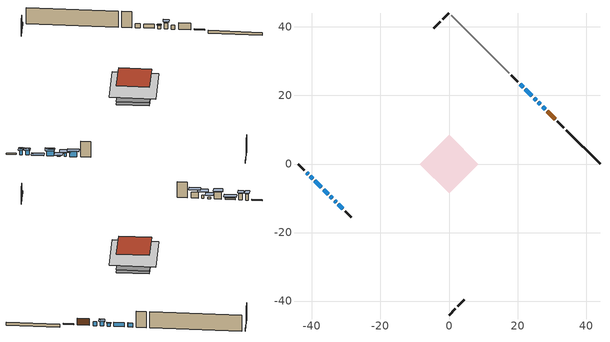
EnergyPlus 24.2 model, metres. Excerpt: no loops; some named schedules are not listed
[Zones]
conditioned space
 floor adiabatic (Floor1 construction): -6.04,0 0,6.04 6.04,0 0,-6.04 z0.2
 floor adiabatic (AdiabaticFloorConstruction): -8.55,0 0,8.55 8.55,0 0,-8.55 z2.64
 floor foundation (Slab1 construction): -6.04,0 0,6.04 6.04,0 0,-6.04 z-0.71
 wall outside (RimJoist1 construction): 0,-44.06 1.86,-42.2 / -44.06,0 -42.2,-1.86 / 0,44.06 -1.86,42.2 / 33.49,10.57 31.63,12.43 z0.2:0.5
 wall outside (AdiabaticWallConstruction 1): 30.97,13.09 28.69,15.37 z0.2:2.23
 wall outside (AdiabaticWallConstruction): 28.03,16.02 27.35,16.71 / 24.19,19.87 22.25,21.81 / 21.59,22.46 20.73,23.33 z0.2:1.42; -41.54,-2.52 -41.11,-2.95 / 26.69,17.37 26.04,18.01 / -40.45,-3.6 -39.81,-4.25 / -32.28,-11.77 -30.99,-13.07 z0.2:2.03; -39.15,-4.91 -37.25,-6.81 / -34.64,-9.42 -34.03,-10.03 z0.2:0.66; -36.59,-7.47 -35.3,-8.76 z0.2:2.26; -33.37,-10.68 -32.94,-11.12 z0.2:1.17; 25.39,18.67 24.84,19.21 z0.2:1.1
 wall outside (Wall1 construction): 2.52,-41.54 4.38,-39.68 / -30.33,-13.72 -28.47,-15.58 / -2.52,41.54 -4.38,39.68 / 20.07,23.98 18.21,25.85 z0.2:5.08
 wall foundation (FoundationWall1 construction): 44.06,0 34.14,9.91 z-0.71:0.2
 wall adiabatic (Wall3 construction): 17.56,26.5 0.66,43.4 z0.2:5.08
 window (WindowConstruction 7): 28.03,16.02 27.35,16.71 z0.2:1.42
 window (WindowConstruction 11): -41.54,-2.52 -41.11,-2.95 z0.2:2.03
 window (WindowConstruction 3): 26.69,17.37 26.04,18.01 z0.2:2.03
 window (WindowConstruction 4): -40.45,-3.6 -39.81,-4.25 z0.2:2.03
 window (WindowConstruction 5): -39.15,-4.91 -37.25,-6.81 z0.2:0.66
 window (WindowConstruction 6): -36.59,-7.47 -35.3,-8.76 z0.2:2.26
 window (WindowConstruction 8): -34.64,-9.42 -34.03,-10.03 z0.2:0.66
 window (WindowConstruction 9): -33.37,-10.69 -32.94,-11.12 z0.2:1.17
 window (WindowConstruction): 25.39,18.67 24.85,19.21 z0.2:1.1
 window (WindowConstruction 1): 24.19,19.87 22.25,21.81 z0.2:1.42
 window (WindowConstruction 2): -32.28,-11.77 -30.99,-13.07 z0.2:2.03
 window (WindowConstruction 10): 21.59,22.47 20.73,23.33 z0.2:1.42
 door (Door): 30.97,13.09 28.69,15.37 z0.2:2.23
 ceiling adiabatic (AdiabaticFloorConstruction): 0,-8.55 8.55,0 0,8.55 -8.55,0 z2.64
 roof outside (Roof1 construction): 0,6.04 -6.04,0 0,-6.04 6.04,0 z5.08
shading: -40.9,-3.16 -41.75,-2.3 -42.62,-3.17 -41.76,-4.02 z2.33; 25.83,18.23 26.9,17.16 27.76,18.02 26.69,19.09 z2.33; -39.6,-4.46 -40.67,-3.39 -41.53,-4.25 -40.46,-5.32 z2.33; -37.04,-7.02 -39.36,-4.7 -40.22,-5.56 -37.9,-7.88 z0.96; -35.09,-8.97 -36.8,-7.26 -37.66,-8.12 -35.95,-9.83 z2.56; -33.6,-10.46 -35.07,-8.99 -35.93,-9.85 -34.46,-11.32 z1.27; -32.18,-11.87 -34.13,-9.93 -34.99,-10.79 -33.05,-12.74 z2.24; 24.7,19.35 25.53,18.53 25.82,18.82 24.99,19.65 z1.3; -30.56,-13.5 -32.72,-11.34 -33.58,-12.2 -31.42,-14.36 z2.64
[Building]
Building 1: Terrain=Suburbs
[Site:Location]
Montreal Intl AP_QC: Latitude {deg}=45.47; Longitude {deg}=-73.74; Time Zone {hr}=-5; Elevation {m}=36; Keep Site Location Information=Yes
[Site:GroundTemperature:Shallow]
2.07863, -0.316383, -0.508184, 0.628371, 5.19101, 9.73239, 13.6695, 16.1636, 16.3755, 14.347, 10.5102, 6.10817
[Site:WaterMainsTemperature]
Calculation Method=Schedule; Temperature Schedule=mains temperature schedule
[Material] Roughness=Rough; Thermal Absorptance=0.9
Name | Thickness {m} | Conductivity {W/m-K} | Density {kg/m3} | Specific Heat {J/kg-K} | Solar Absorptance | Visible Absorptance
asphalt or fiberglass shingles | 0.00635 | 0.162714 | 1121.4 | 1465.45 | 0.95 | 0.95
concrete 4.0 in. | 0.1016 | 1.803125 | 2242.8 | 837.4 | 0.7 | 0.7
concrete 8.0 in. | 0.2032 | 1.803125 | 2242.8 | 837.4 | 0.7 | 0.7
door material | 0.04445 | 0.0451087 | 512.64 | 1214.23 | 0.7 | 0.7
exterior vertical ins | 0.0599513 | 0.029427 | 32.04 | 1214.23 | 0.7 | 0.7
floor covering | 0.0127 | 9.015625 | 54.468 | 1339.84 | 0.6 | 0.6
floor covering 1 | 0.0127 | 0.0433444 | 54.468 | 1339.84 | 0.6 | 0.6
floor rigid ins; wall rigid ins 2 | 0.512978 | 0.029427 | 32.04 | 1214.23 | 0.7 | 0.7
floor stud and cavity | 0.0889 | 0.214658 | 50.32683 | 1063.81 | 0.7 | 0.7
floor stud and cavity 1 | 0.1397 | 1.75129 | 37.0049 | 1207.88 | 0.7 | 0.7
furniture material conditioned space 1 | 0.1524 | 0.115458 | 640.8 | 1214.23 | 0.6 | 0.6
gypsum board | 0.0127 | 0.160291 | 801 | 837.4 | 0.6 | 0.6
gypsum board 1 | 0.0127 | 0.160291 | 801 | 837.4 | 0.7 | 0.7
osb sheathing 0.5 in. | 0.0127 | 0.115458 | 512.64 | 1214.23 | 0.7 | 0.7
osb sheathing 0.75 in. | 0.01905 | 0.115458 | 512.64 | 1214.23 | 0.7 | 0.7
rim joist stud and cavity | 0.0508 | 0.177588 | 50.32683 | 1063.81 | 0.6 | 0.6
roof stud and cavity | 0.2032 | 0.111937 | 78.34581 | 1123.46 | 0.7 | 0.7
wall rigid ins | 0.051816 | 0.029427 | 32.04 | 1214.23 | 0.7 | 0.7
wall rigid ins 1 | 0.051816 | 0.029427 | 32.04 | 1214.23 | 0.4 | 0.4
wall stud and cavity | 0.1397 | 0.174756 | 139.0536 | 1170.24 | 0.7 | 0.7
wall stud and cavity 1 | 0.1397 | 0.145165 | 139.0536 | 1170.24 | 0.7 | 0.7
wall stud and cavity 2 | 0.0889 | 0.380278 | 52.3479 | 1209.89 | 0.7 | 0.7
wall stud and cavity 3 | 0.0889 | 0.391764 | 83.0341 | 1211.67 | 0.7 | 0.7
wood siding | 0.0254 | 0.102417 | 544.68 | 1172.36 | 0.4 | 0.4
wood siding 1; wood siding 2; wood siding 3 | 0.0254 | 0.102417 | 544.68 | 1172.36 | 0.7 | 0.7
[WindowMaterial:SimpleGlazingSystem]
Name | U-Factor {W/m2-K} | Solar Heat Gain Coefficient
WindowMaterial | 1.59495 | 0.3
WindowMaterial 1 | 1.54555 | 0.37
WindowMaterial 2 | 3.09224 | 0.6
WindowMaterial 3 | 1.825477 | 0.39
WindowMaterial 4 | 1.48366 | 0.46
WindowMaterial 5 | 2.22634 | 0.38
WindowMaterial 6 | 3.06101 | 0.57
WindowMaterial 7 | 3.54989 | 0.47
WindowMaterial 8 | 2.06566 | 0.41
WindowMaterial 9 | 1.53931 | 0.41
[Construction]
AdiabaticFloorConstruction: floor stud and cavity 1, floor rigid ins, osb sheathing 0.75 in., floor covering 1
AdiabaticWallConstruction: wood siding 2, wall rigid ins 2, wall stud and cavity 2, gypsum board
AdiabaticWallConstruction 1: wood siding 3, wall rigid ins 2, wall stud and cavity 2, gypsum board
Door: door material
Floor1 construction: floor stud and cavity, floor covering
FoundationWall1 construction: concrete 8.0 in., gypsum board 1
furniture construction conditioned space 1: furniture material conditioned space 1
PartitionWallConstruction: gypsum board, wall stud and cavity 3, gypsum board
RimJoist1 construction: wood siding 1, rim joist stud and cavity
Roof1 construction: asphalt or fiberglass shingles, osb sheathing 0.75 in., roof stud and cavity, gypsum board
Slab1 construction: concrete 4.0 in.
Wall1 construction: wood siding, wall rigid ins, osb sheathing 0.5 in., wall stud and cavity, gypsum board
Wall3 construction: wall rigid ins 1, osb sheathing 0.5 in., wall stud and cavity 1, gypsum board
WindowConstruction: WindowMaterial
WindowConstruction 1; WindowConstruction 3: WindowMaterial 1
WindowConstruction 10: WindowMaterial 8
WindowConstruction 11: WindowMaterial 9
WindowConstruction 2; WindowConstruction 4: WindowMaterial 2
WindowConstruction 5: WindowMaterial 3
WindowConstruction 6: WindowMaterial 4
WindowConstruction 7: WindowMaterial 5
WindowConstruction 8: WindowMaterial 6
WindowConstruction 9: WindowMaterial 7
[Zone]
conditioned space: Multiplier=1; Volume {m3}=493.6; Part of Total Floor Area=Yes
[Space]
conditioned space 1: Zone=conditioned space; Volume {m3}=493.6
[SurfaceProperty:ExposedFoundationPerimeter]
Slab1: Exposed Perimeter Calculation Method=TotalExposedPerimeter; Total Exposed Perimeter {m}=14.021
[InternalMass] Zone or ZoneList=conditioned space; Space or SpaceList=conditioned space 1
Name | Construction | Surface Area {m2}
furniture mass conditioned space 1 | furniture construction conditioned space 1 | 116.952
partition wall mass | PartitionWallConstruction | 219.299
[Lights]
interior lighting: Zone or ZoneList or Space or SpaceList=conditioned space 1; Schedule=interior lighting schedule; Design Level Calculation Method=LightingLevel; Lighting Level {W}=343.2; Return Air Fraction=0; Fraction Radiant=0.6; Fraction Visible=0.2; Fraction Replaceable=1
[People]
occupants: Zone or ZoneList or Space or SpaceList=conditioned space 1; Number of People Schedule=occupants schedule; Number of People Calculation Method=People; Number of People=3; Fraction Radiant=0.314171; Sensible Heat Fraction=0.56303; Activity Level Schedule=occupants activity schedule; Carbon Dioxide Generation Rate {m3/s-W}=0; Enable ASHRAE 55 Comfort Warnings=No; Mean Radiant Temperature Calculation Type=EnclosureAveraged
[ElectricEquipment] Zone or ZoneList or Space or SpaceList=conditioned space 1; Design Level Calculation Method=EquipmentLevel
Name | Schedule | Design Level {W} | Fraction Latent | Fraction Radiant | Fraction Lost
clothes dryer | clothes dryer schedule | 140.772 | 0.015 | 0.081 | 0.85
clothes washer | clothes washer schedule | 32.1985 | 0.03 | 0.162 | 0.7
cooking range | cooking range schedule | 208.969 | 0.08 | 0.432 | 0.2
dishwasher | dishwasher schedule | 66.8632 | 0.3 | 0.18 | 0.4
fridge | fridge schedule | 72.9452 | 0 | 0.6 | 0
mech vent bath fan 0 | mech vent bath fan 0 schedule | 93.2 | 0 | 0 | 1
mech vent house fan | mech vent house fan schedule | 0 | 0 | 0 | 1
mech vent house fan cfis | mech vent house fan cfis schedule | 0 | 0 | 0 | 0
mech vent range fan 0 | mech vent range fan 0 schedule | 57 | 0 | 0 | 1
misc plug loads | misc plug loads schedule | 494.7 | 0.045 | 0.513 | 0.1
whole house fan | Always On Discrete | 0 | 0 | 0 | 1
[OtherEquipment] Zone or ZoneList or Space or SpaceList=conditioned space 1; Design Level Calculation Method=EquipmentLevel
Name | Fuel Type | Schedule | Design Level {W} | Fraction Latent | Fraction Radiant | Fraction Lost
clothes dryer 1 | Electricity | clothes dryer schedule | 0 | 0.015 | 0.081 | 0.85
cooking range 1 | Electricity | cooking range schedule | 0 | 0.08 | 0.432 | 0.2
general water use latent | None | general water use schedule | 59.3978 | 1 | 0 | 0
general water use sensible | None | general water use schedule | -58.539 | 0 | 0.6 | 0
mech vent house fan latent load | None | Always On Discrete | 0 | 1 | 0 | 0
mech vent house fan sensible load | None | Always On Discrete | 0 | 0 | 0 | 0
water heater energy adjustment1 | Electricity | Always On Discrete | 0.01 | 0 | 0 | 1
[ZoneInfiltration:DesignFlowRate] Zone or ZoneList or Space or SpaceList=conditioned space 1; Schedule=Always On Discrete; Design Flow Rate Calculation Method=Flow/Zone; Design Flow Rate {m3/s}=0
infil flow; natural vent flow; whole house fan flow
[ZoneControl:Thermostat]
conditioned space Thermostat: Zone or ZoneList=conditioned space; Control Type Schedule=conditioned space Thermostat Schedule; Control 1=conditioned space temperature setpoint; Temperature Difference Between Cutout And Setpoint {deltaC}=0
[ZoneHVAC:Baseboard:Convective:Electric]
electric baseboard: Availability Schedule=Always On Discrete; Heating Design Capacity {W}=16021.6; Efficiency=1
[Zone equipment]
conditioned space: electric baseboard
[Foundation:Kiva]
Foundation Kiva 1: Initial Indoor Air Temperature {C}=18; Wall Height Above Grade {m}=0.20001; Wall Depth Below Slab {m}=0.2032; Custom Block Material Name 1=exterior vertical ins; Custom Block Depth 1 {m}=0.910011; Custom Block X Position 1 {m}=0.2159; Custom Block Z Position 1 {m}=0
[Foundation:Kiva:Settings]
Soil Conductivity {W/m-K}=0.849921; Soil Density {kg/m3}=1842.3; Soil Specific Heat {J/kg-K}=418.7; Ground Solar Absorptivity=0.9; Ground Thermal Absorptivity=0.9; Ground Surface Roughness {m}=0.03; Far-Field Width {m}=40; Deep-Ground Boundary Condition=ZeroFlux; Deep-Ground Depth {m}=40; Minimum Cell Dimension {m}=0.2; Maximum Cell Growth Coefficient=3; Simulation Timestep=Timestep
[Exterior:Lights]
exterior lighting: Schedule=exterior lighting schedule; Design Level {W}=75.6
[EnergyManagementSystem:GlobalVariable]
infil_program_Qfan
infil_program_Qinf
natural_vent_program_Qnv
natural_vent_program_Qwhf
[EnergyManagementSystem:Sensor]
Name | Output:Variable or Output:Meter Index Key | Output:Variable or Output:Meter
airflow_gain | infil flow | Infiltration Sensible Heat Gain Energy
airflow_gain_1 | natural vent flow | Infiltration Sensible Heat Gain Energy
airflow_gain_2 | whole house fan flow | Infiltration Sensible Heat Gain Energy
airflow_loss | infil flow | Infiltration Sensible Heat Loss Energy
airflow_loss_1 | natural vent flow | Infiltration Sensible Heat Loss Energy
airflow_loss_2 | whole house fan flow | Infiltration Sensible Heat Loss Energy
clg_load_cond |  | Cooling:EnergyTransfer:Zone:CONDITIONED SPACE
clg_sp_s; clg_sp_s_1 | cooling setpoint | Schedule Value
clothes_dryer_exhaust_0_sch_s | clothes dryer exhaust 0 schedule | Schedule Value
conditioned_space_clg_unmet_s | conditioned space | Zone Cooling Setpoint Not Met Time
conditioned_space_htg_unmet_s | conditioned space | Zone Heating Setpoint Not Met Time
cool_season | cooling season schedule | Schedule Value
fridge_tin_s | conditioned space | Zone Mean Air Temperature
htg_load_cond |  | Heating:EnergyTransfer:Zone:CONDITIONED SPACE
htg_sp_s; htg_sp_s_1 | heating setpoint | Schedule Value
ig_ee_conv | clothes dryer | Electric Equipment Convective Heating Energy
ig_ee_conv_2 | cooking range | Electric Equipment Convective Heating Energy
ig_ee_conv_4 | fridge | Electric Equipment Convective Heating Energy
ig_ee_conv_5 | misc plug loads | Electric Equipment Convective Heating Energy
ig_ee_conv_6 | whole house fan | Electric Equipment Convective Heating Energy
ig_ee_rad | clothes dryer | Electric Equipment Radiant Heating Energy
ig_ee_rad_2 | cooking range | Electric Equipment Radiant Heating Energy
ig_ee_rad_4 | fridge | Electric Equipment Radiant Heating Energy
ig_ee_rad_5 | misc plug loads | Electric Equipment Radiant Heating Energy
ig_ee_rad_6 | whole house fan | Electric Equipment Radiant Heating Energy
ig_lgt_conv | interior lighting | Lights Convective Heating Energy
ig_lgt_rad | interior lighting | Lights Radiant Heating Energy
ig_lgt_vis | interior lighting | Lights Visible Radiation Heating Energy
ig_oe_conv | clothes dryer 1 | Other Equipment Convective Heating Energy
ig_oe_conv_1 | cooking range 1 | Other Equipment Convective Heating Energy
ig_oe_conv_2 | general water use latent | Other Equipment Convective Heating Energy
ig_oe_conv_3 | general water use sensible | Other Equipment Convective Heating Energy
ig_oe_conv_4 | water heater energy adjustment1 | Other Equipment Convective Heating Energy
ig_oe_rad | clothes dryer 1 | Other Equipment Radiant Heating Energy
ig_oe_rad_1 | cooking range 1 | Other Equipment Radiant Heating Energy
ig_oe_rad_2 | general water use latent | Other Equipment Radiant Heating Energy
ig_oe_rad_3 | general water use sensible | Other Equipment Radiant Heating Energy
ig_oe_rad_4 | water heater energy adjustment1 | Other Equipment Radiant Heating Energy
ig_ppl_conv | occupants | People Convective Heating Energy
ig_ppl_rad | occupants | People Radiant Heating Energy
im_conv | furniture mass conditioned space 1 | Surface Inside Face Convection Heat Gain Energy
im_conv_1 | partition wall mass | Surface Inside Face Convection Heat Gain Energy
im_ig | furniture mass conditioned space 1 | Surface Inside Face Internal Gains Radiation Heat Gain Energy
im_ig_1 | partition wall mass | Surface Inside Face Internal Gains Radiation Heat Gain Energy
im_lgt | furniture mass conditioned space 1 | Surface Inside Face Lights Radiation Heat Gain Energy
im_lgt_1 | partition wall mass | Surface Inside Face Lights Radiation Heat Gain Energy
im_sol | furniture mass conditioned space 1 | Surface Inside Face Solar Radiation Heat Gain Energy
im_sol_1 | partition wall mass | Surface Inside Face Solar Radiation Heat Gain Energy
im_surf | furniture mass conditioned space 1 | Surface Inside Face Net Surface Thermal Radiation Heat Gain Energy
im_surf_1 | partition wall mass | Surface Inside Face Net Surface Thermal Radiation Heat Gain Energy
mech_vent_bath_fan_0_sch_s | mech vent bath fan 0 schedule | Schedule Value
mech_vent_range_fan_0_sch_s | mech vent range fan 0 schedule | Schedule Value
mv_conv | mech vent bath fan 0 | Electric Equipment Convective Heating Energy
mv_conv_1 | mech vent house fan | Electric Equipment Convective Heating Energy
mv_conv_2 | mech vent house fan cfis | Electric Equipment Convective Heating Energy
mv_conv_3 | mech vent range fan 0 | Electric Equipment Convective Heating Energy
mv_conv_4 | mech vent house fan latent load | Other Equipment Convective Heating Energy
mv_conv_5 | mech vent house fan sensible load | Other Equipment Convective Heating Energy
mv_rad | mech vent bath fan 0 | Electric Equipment Radiant Heating Energy
mv_rad_1 | mech vent house fan | Electric Equipment Radiant Heating Energy
mv_rad_2 | mech vent house fan cfis | Electric Equipment Radiant Heating Energy
mv_rad_3 | mech vent range fan 0 | Electric Equipment Radiant Heating Energy
mv_rad_4 | mech vent house fan latent load | Other Equipment Radiant Heating Energy
mv_rad_5 | mech vent house fan sensible load | Other Equipment Radiant Heating Energy
natural_vent_s | natural vent schedule | Schedule Value
out_pb_s |  | Site Outdoor Air Barometric Pressure
out_wt_s |  | Site Outdoor Air Humidity Ratio
site_vw_s |  | Site Wind Speed
ss_back_out | Window1 | Surface Window Shortwave from Zone Back Out Window Heat Transfer Rate
ss_back_out_1 | Window12 | Surface Window Shortwave from Zone Back Out Window Heat Transfer Rate
ss_back_out_10 | Window6 | Surface Window Shortwave from Zone Back Out Window Heat Transfer Rate
ss_back_out_11 | Window9 | Surface Window Shortwave from Zone Back Out Window Heat Transfer Rate
ss_back_out_2 | Window13 | Surface Window Shortwave from Zone Back Out Window Heat Transfer Rate
ss_back_out_3 | Window15 | Surface Window Shortwave from Zone Back Out Window Heat Transfer Rate
ss_back_out_4 | Window16 | Surface Window Shortwave from Zone Back Out Window Heat Transfer Rate
ss_back_out_5 | Window17 | Surface Window Shortwave from Zone Back Out Window Heat Transfer Rate
ss_back_out_6 | Window2 | Surface Window Shortwave from Zone Back Out Window Heat Transfer Rate
ss_back_out_7 | Window3 | Surface Window Shortwave from Zone Back Out Window Heat Transfer Rate
ss_back_out_8 | Window4 | Surface Window Shortwave from Zone Back Out Window Heat Transfer Rate
ss_back_out_9 | Window5 | Surface Window Shortwave from Zone Back Out Window Heat Transfer Rate
ss_conv | Door1 | Surface Inside Face Convection Heat Gain Energy
ss_conv_1 | Window1 | Surface Inside Face Convection Heat Gain Energy
ss_conv_10 | Window5 | Surface Inside Face Convection Heat Gain Energy
ss_conv_11 | Window6 | Surface Inside Face Convection Heat Gain Energy
ss_conv_12 | Window9 | Surface Inside Face Convection Heat Gain Energy
ss_conv_2 | Window12 | Surface Inside Face Convection Heat Gain Energy
ss_conv_3 | Window13 | Surface Inside Face Convection Heat Gain Energy
ss_conv_4 | Window15 | Surface Inside Face Convection Heat Gain Energy
ss_conv_5 | Window16 | Surface Inside Face Convection Heat Gain Energy
ss_conv_6 | Window17 | Surface Inside Face Convection Heat Gain Energy
ss_conv_7 | Window2 | Surface Inside Face Convection Heat Gain Energy
ss_conv_8 | Window3 | Surface Inside Face Convection Heat Gain Energy
ss_conv_9 | Window4 | Surface Inside Face Convection Heat Gain Energy
ss_ig | Door1 | Surface Inside Face Internal Gains Radiation Heat Gain Energy
ss_ig_1 | Window1 | Surface Inside Face Internal Gains Radiation Heat Gain Energy
ss_ig_10 | Window5 | Surface Inside Face Internal Gains Radiation Heat Gain Energy
ss_ig_11 | Window6 | Surface Inside Face Internal Gains Radiation Heat Gain Energy
ss_ig_12 | Window9 | Surface Inside Face Internal Gains Radiation Heat Gain Energy
ss_ig_2 | Window12 | Surface Inside Face Internal Gains Radiation Heat Gain Energy
ss_ig_3 | Window13 | Surface Inside Face Internal Gains Radiation Heat Gain Energy
ss_ig_4 | Window15 | Surface Inside Face Internal Gains Radiation Heat Gain Energy
ss_ig_5 | Window16 | Surface Inside Face Internal Gains Radiation Heat Gain Energy
ss_ig_6 | Window17 | Surface Inside Face Internal Gains Radiation Heat Gain Energy
ss_ig_7 | Window2 | Surface Inside Face Internal Gains Radiation Heat Gain Energy
ss_ig_8 | Window3 | Surface Inside Face Internal Gains Radiation Heat Gain Energy
ss_ig_9 | Window4 | Surface Inside Face Internal Gains Radiation Heat Gain Energy
ss_lgt | Door1 | Surface Inside Face Lights Radiation Heat Gain Energy
ss_sol | Door1 | Surface Inside Face Solar Radiation Heat Gain Energy
ss_surf | Door1 | Surface Inside Face Net Surface Thermal Radiation Heat Gain Energy
ss_surf_1 | Window1 | Surface Inside Face Net Surface Thermal Radiation Heat Gain Energy
ss_surf_10 | Window5 | Surface Inside Face Net Surface Thermal Radiation Heat Gain Energy
ss_surf_11 | Window6 | Surface Inside Face Net Surface Thermal Radiation Heat Gain Energy
ss_surf_12 | Window9 | Surface Inside Face Net Surface Thermal Radiation Heat Gain Energy
ss_surf_2 | Window12 | Surface Inside Face Net Surface Thermal Radiation Heat Gain Energy
ss_surf_3 | Window13 | Surface Inside Face Net Surface Thermal Radiation Heat Gain Energy
ss_surf_4 | Window15 | Surface Inside Face Net Surface Thermal Radiation Heat Gain Energy
ss_surf_5 | Window16 | Surface Inside Face Net Surface Thermal Radiation Heat Gain Energy
ss_surf_6 | Window17 | Surface Inside Face Net Surface Thermal Radiation Heat Gain Energy
ss_surf_7 | Window2 | Surface Inside Face Net Surface Thermal Radiation Heat Gain Energy
ss_surf_8 | Window3 | Surface Inside Face Net Surface Thermal Radiation Heat Gain Energy
ss_surf_9 | Window4 | Surface Inside Face Net Surface Thermal Radiation Heat Gain Energy
ss_trans_in | Window1 | Surface Window Transmitted Solar Radiation Rate
ss_trans_in_1 | Window12 | Surface Window Transmitted Solar Radiation Rate
ss_trans_in_10 | Window6 | Surface Window Transmitted Solar Radiation Rate
ss_trans_in_11 | Window9 | Surface Window Transmitted Solar Radiation Rate
ss_trans_in_2 | Window13 | Surface Window Transmitted Solar Radiation Rate
ss_trans_in_3 | Window15 | Surface Window Transmitted Solar Radiation Rate
ss_trans_in_4 | Window16 | Surface Window Transmitted Solar Radiation Rate
ss_trans_in_5 | Window17 | Surface Window Transmitted Solar Radiation Rate
ss_trans_in_6 | Window2 | Surface Window Transmitted Solar Radiation Rate
ss_trans_in_7 | Window3 | Surface Window Transmitted Solar Radiation Rate
ss_trans_in_8 | Window4 | Surface Window Transmitted Solar Radiation Rate
ss_trans_in_9 | Window5 | Surface Window Transmitted Solar Radiation Rate
ss_trans_out | Window1 | Surface Inside Face Initial Transmitted Diffuse Transmitted Out Window Solar Radiation Rate
ss_trans_out_1 | Window12 | Surface Inside Face Initial Transmitted Diffuse Transmitted Out Window Solar Radiation Rate
ss_trans_out_10 | Window6 | Surface Inside Face Initial Transmitted Diffuse Transmitted Out Window Solar Radiation Rate
ss_trans_out_11 | Window9 | Surface Inside Face Initial Transmitted Diffuse Transmitted Out Window Solar Radiation Rate
ss_trans_out_2 | Window13 | Surface Inside Face Initial Transmitted Diffuse Transmitted Out Window Solar Radiation Rate
ss_trans_out_3 | Window15 | Surface Inside Face Initial Transmitted Diffuse Transmitted Out Window Solar Radiation Rate
ss_trans_out_4 | Window16 | Surface Inside Face Initial Transmitted Diffuse Transmitted Out Window Solar Radiation Rate
ss_trans_out_5 | Window17 | Surface Inside Face Initial Transmitted Diffuse Transmitted Out Window Solar Radiation Rate
ss_trans_out_6 | Window2 | Surface Inside Face Initial Transmitted Diffuse Transmitted Out Window Solar Radiation Rate
ss_trans_out_7 | Window3 | Surface Inside Face Initial Transmitted Diffuse Transmitted Out Window Solar Radiation Rate
ss_trans_out_8 | Window4 | Surface Inside Face Initial Transmitted Diffuse Transmitted Out Window Solar Radiation Rate
ss_trans_out_9 | Window5 | Surface Inside Face Initial Transmitted Diffuse Transmitted Out Window Solar Radiation Rate
s_conv | Floor1 | Surface Inside Face Convection Heat Gain Energy
s_conv_1 | FoundationWall1 | Surface Inside Face Convection Heat Gain Energy
s_conv_10 | Wall1:135 | Surface Inside Face Convection Heat Gain Energy
s_conv_11 | Wall1:225 | Surface Inside Face Convection Heat Gain Energy
s_conv_12 | Wall1:315 | Surface Inside Face Convection Heat Gain Energy
s_conv_13 | Wall1:45 | Surface Inside Face Convection Heat Gain Energy
s_conv_14 | Wall3 | Surface Inside Face Convection Heat Gain Energy
s_conv_2 | inferred conditioned ceiling | Surface Inside Face Convection Heat Gain Energy
s_conv_3 | inferred conditioned floor | Surface Inside Face Convection Heat Gain Energy
s_conv_4 | RimJoist1:135 | Surface Inside Face Convection Heat Gain Energy
s_conv_5 | RimJoist1:225 | Surface Inside Face Convection Heat Gain Energy
s_conv_6 | RimJoist1:315 | Surface Inside Face Convection Heat Gain Energy
s_conv_7 | RimJoist1:45 | Surface Inside Face Convection Heat Gain Energy
s_conv_8 | Roof1 | Surface Inside Face Convection Heat Gain Energy
s_conv_9 | Slab1 | Surface Inside Face Convection Heat Gain Energy
s_ig | Floor1 | Surface Inside Face Internal Gains Radiation Heat Gain Energy
s_ig_1 | FoundationWall1 | Surface Inside Face Internal Gains Radiation Heat Gain Energy
s_ig_10 | Wall1:135 | Surface Inside Face Internal Gains Radiation Heat Gain Energy
s_ig_11 | Wall1:225 | Surface Inside Face Internal Gains Radiation Heat Gain Energy
s_ig_12 | Wall1:315 | Surface Inside Face Internal Gains Radiation Heat Gain Energy
s_ig_13 | Wall1:45 | Surface Inside Face Internal Gains Radiation Heat Gain Energy
s_ig_14 | Wall3 | Surface Inside Face Internal Gains Radiation Heat Gain Energy
s_ig_2 | inferred conditioned ceiling | Surface Inside Face Internal Gains Radiation Heat Gain Energy
s_ig_3 | inferred conditioned floor | Surface Inside Face Internal Gains Radiation Heat Gain Energy
s_ig_4 | RimJoist1:135 | Surface Inside Face Internal Gains Radiation Heat Gain Energy
s_ig_5 | RimJoist1:225 | Surface Inside Face Internal Gains Radiation Heat Gain Energy
s_ig_6 | RimJoist1:315 | Surface Inside Face Internal Gains Radiation Heat Gain Energy
s_ig_7 | RimJoist1:45 | Surface Inside Face Internal Gains Radiation Heat Gain Energy
s_ig_8 | Roof1 | Surface Inside Face Internal Gains Radiation Heat Gain Energy
s_ig_9 | Slab1 | Surface Inside Face Internal Gains Radiation Heat Gain Energy
s_lgt | Floor1 | Surface Inside Face Lights Radiation Heat Gain Energy
s_lgt_1 | FoundationWall1 | Surface Inside Face Lights Radiation Heat Gain Energy
s_lgt_10 | Wall1:135 | Surface Inside Face Lights Radiation Heat Gain Energy
